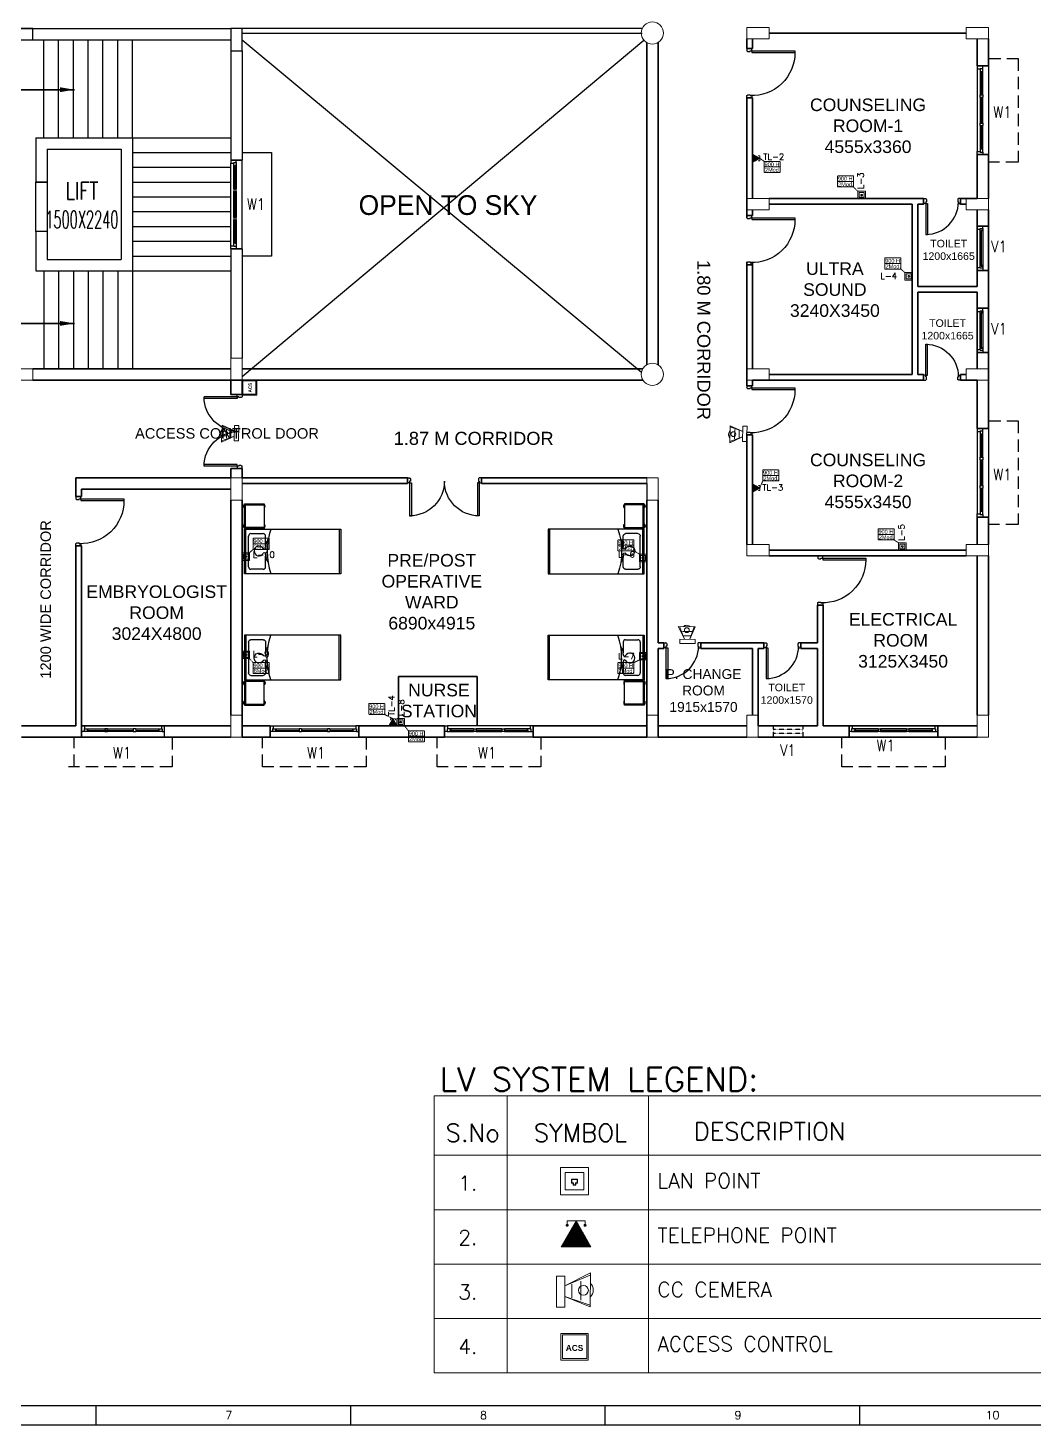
# Model space of a CAD drawing. Extents: x 2982526 to 3410143, y -1442121 to -1332990.
# Drawn here: x 3304652 to 3325054, y -1389320 to -1360984 of the extents above; entities that cross this region are included whole.
import ezdxf
from ezdxf.enums import TextEntityAlignment as Align

# ---------------------------------------------------------------- set-up
doc = ezdxf.new("R2010")
doc.units = 0
doc.header["$MEASUREMENT"] = 0
for name, pattern in [('1', [0, 0, 0]), ('ACAD_ISO04W100', [30, 24, -3, 0, -3]), ('CONTINU', [0]), ('DASHED', [0.75, 0.5, -0.25]), ('DASHED2', [0.375, 0.25, -0.125]), ('HIDDEN', [0.375, 0.25, -0.125])]:
    doc.linetypes.add(name, pattern=pattern)
doc.layers.get('0').update_dxf_attribs({"color": 6, "linetype": '1'})
for name, color, linetype, lineweight in [('axes', 40, 'ACAD_ISO04W100', 0), ('Column', 162, 'Continuous', 13), ('ELE-TEL POINT', 4, 'Continuous', 0), ('ELE.LAN POINT', 3, 'Continuous', 0), ('LV-ACS', 30, 'Continuous', 0), ('LV-LV TEXT', 7, 'Continuous', 5), ('LV.CC CEMARA', 66, 'Continuous', 0), ('WALL', 7, '1', 35), ('windows', 4, 'Continuous', 0)]:
    doc.layers.add(name, color=color, linetype=linetype, lineweight=lineweight)
doc.layers.add('CFT_LOOPING', color=7, linetype='1', lineweight=0, true_color=0xd6d600)
for name, color, linetype in [('Chajja', 7, 'DASHED'), ('DOOR', 40, 'Continuous'), ('ELE-LIGHTING WIRRING', 7, 'Continuous'), ('furniture', 33, 'Continuous'), ('Plan', 44, 'Continuous'), ('stairscas', 7, 'Continuous'), ('TEXT', 5, '1'), ('TITLE', 7, 'Continuous'), ('V1', 7, 'Continuous'), ('Ventilator', 161, '1'), ('W1', 7, 'Continuous')]:
    doc.layers.add(name, color=color, linetype=linetype)
doc.styles.add('ARIAL', font='arial.ttf')
doc.styles.add('MSK', font='g13f12w.shx')
doc.styles.add('ROMANS', font='romans.shx')
doc.dimstyles.new('MM', dxfattribs={"dimscale": 0, "dimtxt": 230, "dimasz": 60, "dimexe": 100, "dimexo": 0.0625, "dimgap": 25, "dimtad": 0, "dimdec": 0, "dimzin": 0, "dimdsep": 46, "dimtxsty": 'ROMANS', "dimblk": 'OBLIQUE', "dimcen": 0.09, "dimdle": 100, "dimclrd": 5, "dimclre": 5, "dimclrt": 6, "dimadec": 0, "dimazin": 0, "dimtfac": 1, "dimtdec": 0, "dimtofl": 0, "dimtmove": 1, "dimatfit": 3, "dimfxl": 1, "dimfrac": 2, "dimtolj": 1, "dimtzin": 0, "dimarcsym": 0})

# ---------------------------------------------------------------- blocks, each defined once
blk = doc.blocks.new('A$C1BA14061')
at = {"layer": 'TITLE'}
blk.add_line((202692, -139174), (1204, -139174), dxfattribs=at)
at = {"layer": 'TITLE', "color": 0}
for p, q in [((101948, -140464), (101948, -139174)), ((118954, -140464), (118954, -139174)), ((135959, -140464), (135959, -139174)), ((152965, -140464), (152965, -139174))]:
    blk.add_line(p, q, dxfattribs=at)
at = {"layer": 'TITLE', "color": 7}
blk.add_line((203982, -140464), (0, -140464), dxfattribs=at)
at = {"layer": 'TITLE', "color": 0, "style": 'ROMANS', "width": 1}
for s, height, p in [('7', 535, (110813, -139799)), ('8', 535, (127819, -139799)), ('9', 535, (144825, -139799)), ('10', 534.7, (161831, -139799))]:
    blk.add_text(s, height=height, dxfattribs=at).set_placement(p, align=Align.MIDDLE)
blk = doc.blocks.new('A$C19B8274B')
at = {"layer": 'DOOR'}
for p, q in [((-45, 925), (-80, 925)), ((-80, 50), (-80, 925)), ((-45, 50), (-45, 925)), ((-45, 50), (-80, 50)), ((-955, -50), (-955, -47.5)), ((-940, -35), (-942.5, -35)), ((-60, -35), (-57.5, -35)), ((-45, -50), (-45, -47.5))]:
    blk.add_line(p, q, dxfattribs=at)
for points in [[(-940, 15), (-955, 15), (-955, 50), (-1000, 50), (-1000, -50), (-955, -50)], [(-940, -35), (-940, 15)], [(-60, 15), (-45, 15), (-45, 50), (0, 50), (0, -50), (-45, -50)], [(-60, -35), (-60, 15)]]:
    blk.add_lwpolyline(points, dxfattribs=at)
at = {"layer": 'DOOR', "color": 145}
blk.add_arc((-80, 50), 875, 90, 182.29244, dxfattribs=at)
at = {"layer": 'DOOR'}
for centre, start, end in [((-955, -35), 270, 0), ((-45, -35), 180, 270)]:
    blk.add_arc(centre, 12.5, start, end, dxfattribs=at)
blk = doc.blocks.new('A$C5E6D2A54')
at = {"layer": 'furniture', "color": 8}
for p, q in [((-442, 400), (-1342, 400)), ((-1342, 400), (-1342, -1550)), ((-442, 370), (-1342, 370)), ((-580, 319), (-1205, 319)), ((-442, -1550), (-442, 400)), ((-1254, 270), (-1254, 22)), ((-531, 22), (-531, 270)), ((-1010, -27), (-1205, -27)), ((-580, -27), (-796, -27)), ((-1342, -1520), (-442, -1520)), ((-1342, -1550), (-442, -1550))]:
    blk.add_line(p, q, dxfattribs=at)
at = {"layer": 'furniture', "color": 8, "extrusion": (0, 0, -1)}
for centre, major_axis, ratio, start_param, end_param in [((-1205, 270), (34.8, 34.8), 1, 3.926991, 5.497787), ((-580, 270), (-34.8, 34.8), 1, 0.785398, 2.356194), ((-1205, 22), (-34.8, 34.8), 1, 3.926991, 5.497787), ((-903, 107), (99, 0), 0.994805, 2.082243, 7.342535), ((-971, -1), (-3.7, 29), 1, 0.827079, 3.777674), ((-836, -1), (3.5, 29), 1, 2.514084, 5.464678), ((-580, 22), (34.8, 34.8), 1, 0.785398, 2.356194), ((-892, -1416), (0, 1357), 0.999449, -0.338206, 0.338206), ((-995, -243), (-153, 153), 1, 0.057548, 0.834547), ((-812, -243), (69, 205), 0.993949, -0.370916, 0.370916)]:
    blk.add_ellipse(centre, major_axis=major_axis, ratio=ratio, start_param=start_param, end_param=end_param, dxfattribs=at)
blk = doc.blocks.new('A$C258329DF')
at = {"layer": 'furniture', "color": 8}
for p, q in [((242, 428), (742, 428)), ((242, 28), (242, 428)), ((260, 440), (260, 428)), ((320, 440), (260, 440)), ((261, 48), (261, 428)), ((320, 440), (320, 428)), ((661, 440), (661, 428)), ((721, 440), (661, 440)), ((721, 440), (721, 428)), ((722, 428), (722, 48)), ((742, 428), (742, 28)), ((742, 28), (242, 28)), ((260, 16), (260, 28)), ((320, 16), (260, 16)), ((722, 48), (261, 48)), ((320, 16), (320, 28)), ((661, 16), (661, 28)), ((721, 16), (661, 16)), ((721, 16), (721, 28))]:
    blk.add_line(p, q, dxfattribs=at)
for centre, start, end in [((290, 354), 71.0754, 108.9246), ((691, 354), 71.0754, 108.9246), ((290, 102), 251.0754, 288.9246), ((691, 102), 251.0754, 288.9246)]:
    blk.add_arc(centre, 91.1, start, end, dxfattribs=at)
blk = doc.blocks.new('A$C45A5314D')
at = {"layer": 'furniture', "ltscale": 0.75, "rotation": 270}
blk.add_blockref('A$C258329DF', (-1978, 1209), dxfattribs=at)
at = {"layer": 'furniture', "color": 233, "xscale": -1, "rotation": 90}
blk.add_blockref('A$C5E6D2A54', (-1550, -892), dxfattribs=at)
blk = doc.blocks.new('ddoor')
at = {"layer": 'DOOR', "lineweight": 25}
for p, q in [((50, 0), (-50, 0)), ((-50, 0), (-50, -45)), ((50, -45), (50, 0)), ((-50, -45), (-47, -45)), ((-35, -60), (-35, -57)), ((-35, -60), (15, -60)), ((15, -60), (15, -45)), ((15, -45), (50, -45)), ((50, -45), (720, -45)), ((50, -45), (50, -80)), ((50, -80), (720, -80)), ((-50, -1500), (-50, -1455)), ((-50, -1455), (-47, -1455)), ((50, -1500), (-50, -1500)), ((50, -1500), (-50, -1500)), ((-35, -1440), (-35, -1442)), ((-35, -1440), (15, -1440)), ((15, -1440), (15, -1455)), ((15, -1455), (50, -1455)), ((50, -1420), (720, -1420)), ((50, -1455), (50, -1420)), ((50, -1455), (720, -1455)), ((50, -1455), (50, -1500))]:
    blk.add_line(p, q, dxfattribs=at)
for centre, start, end in [((-35, -45), 180, 270), ((-35, -1455), 90, 180)]:
    blk.add_arc(centre, 12.5, start, end, dxfattribs=at)
at = {"layer": 'DOOR', "color": 146, "lineweight": 25, "true_color": 0x105689}
for centre, start, end in [((15, -45), 270, 0), ((15, -1455), 0, 90)]:
    blk.add_arc(centre, 705, start, end, dxfattribs=at)
blk = doc.blocks.new('21500')
at = {"layer": 'DOOR'}
for p, q in [((45, 100), (45, 770)), ((45, 770), (80, 770)), ((80, 100), (80, 770)), ((1420, 100), (1420, 770)), ((1455, 770), (1420, 770)), ((1455, 100), (1455, 770)), ((45, 100), (80, 100)), ((45, 0), (45, 2.5)), ((60, 15), (57.5, 15)), ((1455, 100), (1420, 100)), ((1440, 15), (1442.5, 15)), ((1455, 0), (1455, 2.5))]:
    blk.add_line(p, q, dxfattribs=at)
for points in [[(60, 65), (45, 65), (45, 100), (0, 100), (0, 0), (45, 0)], [(60, 15), (60, 65)], [(1440, 65), (1455, 65), (1455, 100), (1500, 100), (1500, 0), (1455, 0)], [(1440, 15), (1440, 65)]]:
    blk.add_lwpolyline(points, dxfattribs=at)
at = {"layer": 'DOOR', "color": 145}
for centre, start, end in [((45, 65), 0, 90), ((1455, 65), 90, 180)]:
    blk.add_arc(centre, 705, start, end, dxfattribs=at)
at = {"layer": 'DOOR'}
for centre, start, end in [((45, 15), 270, 0), ((1455, 15), 180, 270)]:
    blk.add_arc(centre, 12.5, start, end, dxfattribs=at)
blk = doc.blocks.new('750')
at = {"layer": 'DOOR'}
for p, q in [((-50, 705), (-47.5, 705)), ((-35, 690), (-35, 692.5)), ((-50, 45), (-47.5, 45)), ((-35, 60), (-35, 57.5)), ((50, 45), (50, 80)), ((50, 80), (675, 80)), ((50, 45), (675, 45)), ((675, 45), (675, 80))]:
    blk.add_line(p, q, dxfattribs=at)
for points in [[(15, 690), (15, 705), (50, 705), (50, 750), (-50, 750), (-50, 705)], [(-35, 690), (15, 690)], [(15, 60), (15, 45), (50, 45), (50, 0), (-50, 0), (-50, 45)], [(-35, 60), (15, 60)]]:
    blk.add_lwpolyline(points, dxfattribs=at)
for centre, start, end in [((-35, 705), 180, 270), ((-35, 45), 90, 180)]:
    blk.add_arc(centre, 12.5, start, end, dxfattribs=at)
at = {"layer": 'DOOR', "color": 145}
blk.add_arc((15, 45), 660, 0, 90, dxfattribs=at)
blk = doc.blocks.new('A$C7C0069F8')
at = {"layer": 'Plan'}
for p, q in [((230, 900), (0, 900)), ((0, 900), (0, 837)), ((112, 900), (0, 900)), ((112, 850), (112, 900)), ((0, 837), (62, 837)), ((62, 850), (112, 850)), ((62, 837), (62, 850)), ((112, 850), (112, 850)), ((0, 62), (62, 62)), ((0, 0), (0, 62)), ((62, 62), (62, 50)), ((62, 50), (112, 50)), ((112, 50), (112, 50)), ((112, 50), (112, 0)), ((230, 0), (0, 0)), ((112, 0), (0, 0))]:
    blk.add_line(p, q, dxfattribs=at)
at = {"layer": 'Plan', "color": 143}
for p, q in [((230, 0), (230, 900)), ((0, 62), (0, 837)), ((62, 62), (62, 837)), ((62, 800), (81, 800)), ((81, 812), (81, 800)), ((100, 812), (81, 812)), ((90, 87), (90, 812)), ((100, 800), (100, 812)), ((112, 800), (100, 800)), ((112, 850), (112, 50)), ((62, 100), (81, 100)), ((81, 87), (81, 100)), ((81, 87), (100, 87)), ((112, 100), (100, 100)), ((100, 100), (100, 87))]:
    blk.add_line(p, q, dxfattribs=at)
blk = doc.blocks.new('6w')
at = {"layer": 'Plan', "color": 8}
for p, q in [((-36, 9.2), (-36, 0)), ((-36, 9.2), (36, 9.2)), ((-33.5, 2.5), (-12.5, 2.5)), ((-33.5, 0), (33.5, 0)), ((-31, 4), (-31.5, 4)), ((-31.5, 3.3), (-31.5, 4)), ((-31.5, 3.6), (-12.5, 3.6)), ((-31.5, 3.3), (-31, 3.3)), ((-31, 4.5), (-31, 4)), ((-31, 2.5), (-31, 3.3)), ((-12.5, 2.5), (-12.5, 4.5)), ((-12.5, 4.5), (-10.5, 4.5)), ((-10.5, 2.5), (-12.5, 2.5)), ((-10.5, 2.5), (-10.5, 4.5)), ((-10.5, 3.6), (10.5, 3.6)), ((-10.5, 2.5), (10.5, 2.5)), ((10.5, 4.5), (12.5, 4.5)), ((10.5, 2.5), (10.5, 4.5)), ((12.5, 2.5), (10.5, 2.5)), ((12.5, 2.5), (12.5, 4.5)), ((34, 4.5), (12.5, 4.5)), ((12.5, 3.6), (31.5, 3.6)), ((12.5, 2.5), (33.5, 2.5)), ((31, 4.5), (31, 4)), ((31, 4), (31.5, 4)), ((31.5, 3.3), (31, 3.3)), ((31, 2.5), (31, 3.3)), ((31.5, 4), (31.5, 3.3)), ((36, 9.2), (36, 0))]:
    blk.add_line(p, q, dxfattribs=at)
for points in [[(-34, 4.5), (-36, 4.5), (-36, 0), (-33.5, 0), (-33.5, 2.5), (-34, 2.5), (-34, 4.5)], [(34, 4.5), (36, 4.5), (36, 0), (33.5, 0), (33.5, 2.5), (34, 2.5), (34, 4.5)]]:
    blk.add_lwpolyline(points, close=True, dxfattribs=at)
for points in [[(-12.5, 4.5), (-34, 4.5)], [(10.5, 4.5), (-10.5, 4.5)]]:
    blk.add_lwpolyline(points, dxfattribs=at)
blk = doc.blocks.new('_Oblique')
at = {"color": 0, "linetype": 'ByBlock', "lineweight": -2}
blk.add_line((-0.5, -0.5), (0.5, 0.5), dxfattribs=at)
blk = doc.blocks.new('tel')
at = {"layer": 'ELE-TEL POINT', "ltscale": 30}
h = blk.add_hatch(dxfattribs=at)
h.set_pattern_fill('ANSI31', color=4, scale=19.025387, style=0)
h.set_pattern_definition([(45, (-98.626, 0.184), (-42.7132, 42.7132), [])])
h.paths.add_polyline_path([(-99, 0), (840, 1654), (1778, -3)])
at = {"layer": 'ELE-TEL POINT', "color": 4, "ltscale": 30}
for p, q in [((-99, 0), (840, 1654)), ((840, 1654), (1778, -3)), ((1778, -3), (-99, 0))]:
    blk.add_line(p, q, dxfattribs=at)
at = {"layer": 'ELE-TEL POINT', "color": 4, "ltscale": 12}
for p, q in [((276, 1648), (275, 1398)), ((1404, 1646), (1403, 1396))]:
    blk.add_line(p, q, dxfattribs=at)
at = {"layer": 'ELE-TEL POINT', "color": 4, "linetype": 'Continuous', "ltscale": 12}
blk.add_line((276, 1648), (1404, 1646), dxfattribs=at)
at = {"layer": 'ELE-TEL POINT', "color": 4, "ltscale": 30, "const_width": 95.1}
for points in [[(227, 1363, 1), (323, 1363, 1)], [(1355, 1361, 1), (1451, 1361, 1)]]:
    blk.add_lwpolyline(points, format="xyb", close=True, dxfattribs=at)
blk = doc.blocks.new('Voice')
at = {"layer": 'ELE.LAN POINT', "color": 6}
for points in [[(0, -31.8), (127.9, -31.8), (127.9, 92), (0, 92)], [(21.9, -10), (106, -10), (106, 70.1), (21.9, 70.1)], [(77.3, 21.4), (69.7, 21.4), (69.7, 11.7), (58.1, 11.7), (58.1, 21.4), (50.6, 21.4), (50.6, 38.7), (77.3, 38.7)], [(75.9, 22.8), (68.4, 22.8), (68.4, 13), (59.5, 13), (59.5, 22.8), (52, 22.8), (52, 37.4), (75.9, 37.4)]]:
    blk.add_lwpolyline(points, close=True, dxfattribs=at)
blk = doc.blocks.new('CC CEMARA')
at = {"layer": 'LV.CC CEMARA', "linetype": 'ByBlock'}
for p, q in [((94.5, -242.4), (18.6, -67.1)), ((18.6, -67.1), (104.2, -230.6)), ((46.7, -104.5), (105.3, -34.9)), ((239.6, -66.6), (64.7, -12.2)), ((232.1, -75.7), (64.7, -12.2)), ((81.3, -159.1), (162.8, -62.4)), ((94.5, -242.4), (239.6, -66.6))]:
    blk.add_line(p, q, dxfattribs=at)
blk.add_lwpolyline([(110.8, 42.8), (66.4, 79.7), (-66.4, -79.7), (-22, -116.7)], close=True, dxfattribs=at)
blk.add_circle((133.5, -123.5), 32.9, dxfattribs=at)
blk.add_arc((131.6, -123.6), 66.7, 275.37023, 5.54124, dxfattribs=at)
blk = doc.blocks.new('ACS')
at = {"layer": 'LV-ACS'}
for points in [[(-346, 0), (346, 0), (346, -681), (-346, -681)], [(-306, -40), (306, -40), (306, -641), (-306, -641)]]:
    blk.add_lwpolyline(points, close=True, dxfattribs=at)
at = {"layer": 'LV-ACS', "color": 0, "insert": (-224, -295), "char_height": 150, "width": 1536.56, "attachment_point": 1}
blk.add_mtext('{\\fArial|b1|i0|c0|p34;ACS}', dxfattribs=at)
blk = doc.blocks.new('Q5YYYU')
at = {"layer": 'Chajja', "color": 8, "linetype": 'DASHED', "ltscale": 500}
for p, q in [((22609.0776, -600), (22609.0776, 0.0001)), ((24594.0776, 0.0001), (24594.0776, -600)), ((24594.0776, -600), (22494.0776, -600))]:
    blk.add_line(p, q, dxfattribs=at)
for points in [[(41149.8318, 13766.8374), (41749.8319, 13766.8374), (41749.8319, 11666.8374), (41149.8318, 11666.8374)], [(41149.8943, 6415.3463), (41749.8944, 6415.3463), (41749.8944, 4315.3463), (41149.8943, 4315.3463)], [(28531.2871, 0.0001), (28531.2871, -600), (26431.2871, -600), (26431.2871, 0.0001)], [(32069.9159, 0.0001), (32069.9159, -600), (29969.9159, -600), (29969.9159, 0.0001)], [(40272.3318, 0), (40272.3318, -600.0001), (38172.3318, -600.0001), (38172.3318, 0)]]:
    blk.add_lwpolyline(points, dxfattribs=at)
at = {"layer": 'Column'}
for points in [[(36699.9159, 14167.5), (36699.9159, 14397.5), (36249.9159, 14397.5), (36249.9159, 14167.5)], [(41149.8318, 14167.5), (41149.8318, 14397.5), (40699.8318, 14397.5), (40699.8318, 14167.5)], [(36699.9159, 10925), (36699.9159, 10695), (36249.9159, 10695), (36249.9159, 10925)], [(41149.8318, 10925), (41149.8318, 10695), (40699.8318, 10695), (40699.8318, 10925)], [(26013.2393, 7690), (25783.2393, 7690), (25783.2393, 7240), (26013.2393, 7240)], [(21320.1376, 7470), (21320.1376, 7240), (21770.1376, 7240), (21770.1376, 7470)], [(36699.9159, 7245), (36699.9159, 7475), (36249.9159, 7475), (36249.9159, 7245)], [(41149.8318, 7245), (41149.8318, 7475), (40699.8318, 7475), (40699.8318, 7245)], [(26013.2393, 5260), (25783.2393, 5260), (25783.2393, 4810), (26013.2393, 4810)], [(34449.9159, 5260), (34219.9159, 5260), (34219.9159, 4810), (34449.9159, 4810)], [(36699.9159, 3680), (36699.9159, 3910), (36249.9159, 3910), (36249.9159, 3680)], [(41149.8318, 3680), (41149.8318, 3910), (40699.8318, 3910), (40699.8318, 3680)], [(26013.2393, 450), (25783.2393, 450), (25783.2393, 0), (26013.2393, 0)], [(34449.9159, 450), (34219.9159, 450), (34219.9159, 0), (34449.9159, 0)], [(36479.9159, 450), (36249.9159, 450), (36249.9159, 0), (36479.9159, 0)], [(41149.8318, 450), (40919.8318, 450), (40919.8318, 0), (41149.8318, 0)]]:
    blk.add_lwpolyline(points, close=True, dxfattribs=at)
at = {"layer": 'Column', "color": 8}
for centre in [(34334.9159, 14282.5), (34334.9159, 7360)]:
    blk.add_circle(centre, 225, dxfattribs=at)
at = {"layer": 'furniture'}
for p, q in [((33769.9159, 5145), (34219.9159, 5145)), ((34219.9159, 5145), (34219.9159, 4145))]:
    blk.add_line(p, q, dxfattribs=at)
at = {"layer": 'Plan', "color": 8}
for p, q in [((22759.0776, 230), (22821.5776, 230)), ((22759.0776, 117.5), (22759.0776, 230)), ((22759.0776, 230), (24381.5776, 230)), ((22759.0776, 0), (22759.0776, 230)), ((22809.0776, 117.5), (22759.0776, 117.5)), ((22809.0776, 167.5), (22809.0776, 117.5)), ((22821.5776, 167.5), (22809.0776, 167.5)), ((23346.5776, 117.5), (22809.0776, 117.5)), ((22809.0776, 117.5), (22809.0776, 117.5)), ((22821.5776, 230), (22821.5776, 167.5)), ((22821.5776, 167.5), (23346.5776, 167.5)), ((22871.5776, 148.75), (22884.0776, 148.75)), ((22871.5776, 148.75), (22871.5776, 130)), ((22871.5776, 139.8246), (23346.5776, 139.8246)), ((22884.0776, 130), (22871.5776, 130)), ((22884.0776, 167.5), (22884.0776, 148.75)), ((22884.0776, 117.5), (22884.0776, 130)), ((23281.5776, 167.5), (23231.5776, 167.5)), ((23231.5776, 167.5), (23231.5776, 117.5)), ((23231.5776, 117.5), (23281.5776, 117.5)), ((23281.5776, 167.5), (23806.5776, 167.5)), ((23281.5776, 167.5), (23281.5776, 117.5)), ((23281.5776, 139.8246), (23806.5776, 139.8246)), ((23806.5776, 117.5), (23281.5776, 117.5)), ((23806.5776, 167.5), (23806.5776, 117.5)), ((23856.5776, 167.5), (23806.5776, 167.5)), ((23806.5776, 117.5), (23856.5776, 117.5)), ((23856.5776, 167.5), (24381.5776, 167.5)), ((23856.5776, 167.5), (23856.5776, 117.5)), ((23856.5776, 139.8246), (24331.5776, 139.8246)), ((24394.0776, 117.5), (23856.5776, 117.5)), ((24319.0776, 167.5), (24319.0776, 148.75)), ((24331.5776, 148.75), (24319.0776, 148.75)), ((24319.0776, 117.5), (24319.0776, 130)), ((24319.0776, 130), (24331.5776, 130)), ((24331.5776, 130), (24331.5776, 148.75)), ((24381.5776, 230), (24381.5776, 167.5)), ((24444.0776, 230), (24381.5776, 230)), ((24381.5776, 167.5), (24394.0776, 167.5)), ((24394.0776, 167.5), (24394.0776, 117.5)), ((24394.0776, 117.5), (24394.0776, 117.5)), ((24394.0776, 117.5), (24444.0776, 117.5)), ((24444.0776, 117.5), (24444.0776, 230)), ((24444.0776, 0), (24444.0776, 230)), ((22644.0776, 0), (24444.0776, 0))]:
    blk.add_line(p, q, dxfattribs=at)
at = {"layer": 'stairscas', "color": 251, "ltscale": 500}
for p, q in [((21320.1376, 14375), (25783.2393, 14375)), ((34129.8092, 14375), (26013.2393, 14375)), ((34129.8092, 14275), (26013.2393, 14275)), ((21320.1376, 14145), (25783.2393, 14145)), ((21993.2393, 12160), (21993.2393, 14145)), ((22293.2393, 12160), (22293.2393, 14145)), ((22593.2393, 12160), (22593.2393, 14145)), ((22893.2393, 12160), (22893.2393, 14145)), ((23193.2393, 12160), (23193.2393, 14145)), ((23493.2393, 12160), (23493.2393, 14145)), ((23793.2393, 12160), (23793.2393, 14145)), ((25783.2393, 13925), (25783.2393, 11707.5)), ((26013.2393, 14145), (34114.693, 7406.1177)), ((26013.2393, 7315), (34160.9176, 14139.848)), ((26013.2393, 13925), (26013.2393, 11707.5)), ((21833.2393, 12160), (23793.2393, 12160)), ((21833.2393, 12160), (21833.2393, 11255.4679)), ((22063.2393, 11930), (23563.2393, 11930)), ((22063.2393, 11930), (22063.2393, 11255.4679)), ((23563.2393, 11930), (23563.2393, 9690)), ((23793.2393, 12160), (23793.2393, 9460)), ((23793.2393, 12160), (25783.2393, 12160)), ((23793.2393, 11860), (25783.2393, 11860)), ((25783.2393, 11707.5), (26013.2393, 11707.5)), ((23793.2393, 11560), (25783.2393, 11560)), ((22063.2393, 11255.4679), (21833.2393, 11255.4679)), ((23793.2393, 11260), (25783.2393, 11260)), ((23793.2393, 10960), (25783.2393, 10960)), ((23793.2393, 10660), (25783.2393, 10660)), ((21833.2393, 10255.4679), (21833.2393, 9460)), ((22063.2393, 10255.4679), (21833.2393, 10255.4679)), ((22063.2393, 10255.4679), (22063.2393, 9690)), ((23793.2393, 10360), (25783.2393, 10360)), ((23793.2393, 10060), (25783.2393, 10060)), ((22063.2393, 9690), (23563.2393, 9690)), ((23793.2393, 9760), (25783.2393, 9760)), ((25783.2393, 9907.5), (26013.2393, 9907.5)), ((25783.2393, 9907.5), (25783.2393, 7690)), ((26013.2393, 9907.5), (26013.2393, 7690)), ((21833.2393, 9460), (23793.2393, 9460)), ((21993.2393, 9460), (21993.2393, 7470)), ((22293.2393, 9460), (22293.2393, 7470)), ((22593.2393, 9460), (22593.2393, 7470)), ((22893.2393, 9460), (22893.2393, 7470)), ((23193.2393, 9460), (23193.2393, 7470)), ((23493.2393, 9460), (23493.2393, 7470)), ((23793.2393, 9460), (23793.2393, 7470)), ((23793.2393, 9460), (25783.2393, 9460))]:
    blk.add_line(p, q, dxfattribs=at)
for points in [[(21320.1376, 14375), (21320.1376, 14145), (21770.1376, 14145), (21770.1376, 14375)], [(26013.2393, 14375), (25783.2393, 14375), (25783.2393, 13925), (26013.2393, 13925)], [(21833.2393, 11255.4679), (22063.2393, 11255.4679), (22063.2393, 10255.4679), (21833.2393, 10255.4679)]]:
    blk.add_lwpolyline(points, close=True, dxfattribs=at)
blk.add_lwpolyline([(26013.2392, 11857.5), (26613.2393, 11857.5), (26613.2393, 9757.5), (26013.2392, 9757.5)], dxfattribs=at)
at = {"layer": 'V1', "color": 8, "linetype": 'HIDDEN', "ltscale": 0.5}
for p, q in [((36781.828, 230), (36781.828, 0)), ((37381.828, 230), (36781.828, 230)), ((37381.828, 155), (36781.828, 155)), ((37381.828, 75), (36781.828, 75)), ((37381.828, 230), (37381.828, 0)), ((37381.828, 0), (36781.828, 0))]:
    blk.add_line(p, q, dxfattribs=at)
at = {"layer": 'WALL', "color": 8}
for p, q in [((36699.9159, 14282.5), (40699.8318, 14282.5)), ((34219.9159, 14089.1092), (34219.9159, 7553.3908)), ((34449.9159, 14089.1092), (34449.9159, 7553.3908)), ((36249.9159, 14167.5), (36249.9159, 13967.7687)), ((36364.9159, 13967.7687), (36364.9159, 14167.5)), ((40919.8318, 14167.5), (40919.8318, 13616.8374)), ((41149.8318, 14167.5), (41149.8318, 13616.8374)), ((41149.8318, 13616.8374), (40919.8318, 13616.8374)), ((36249.9159, 12967.7687), (36249.9159, 10535.2687)), ((36364.9159, 12967.7687), (36364.9159, 10925)), ((40919.8318, 11816.8374), (40919.8318, 10925)), ((41149.8318, 11816.8374), (40919.8318, 11816.8374)), ((41149.8318, 11816.8374), (41149.8318, 10925)), ((36699.9159, 10925), (39604.8318, 10925)), ((36699.9159, 10810), (39604.8318, 10810)), ((39604.8318, 10925), (39834.8318, 10925)), ((39604.8318, 10810), (39604.8318, 7360)), ((39719.8318, 10810), (39719.8318, 9142.5)), ((39719.8318, 10810), (39834.8318, 10810)), ((39834.8318, 10923.1695), (39834.8318, 10808.1695)), ((40584.8318, 10925), (40919.8318, 10925)), ((40584.8318, 10923.1695), (40584.8318, 10808.1695)), ((40584.8318, 10810), (40699.8318, 10810)), ((36364.9159, 10695), (36364.9159, 10580.2687)), ((40919.8318, 10695), (40919.8318, 9142.5)), ((41149.8318, 10695), (41149.8318, 6265.3463)), ((41149.8318, 10368.75), (40919.8318, 10368.75)), ((36249.9159, 9640.2687), (36249.9159, 7130.2687)), ((36364.9159, 9640.2687), (36364.9159, 7475)), ((41149.8318, 9468.75), (40919.8318, 9468.75)), ((39719.8318, 9142.5), (40919.8318, 9142.5)), ((39719.8318, 9027.5), (40919.8318, 9027.5)), ((39719.8318, 9027.5), (39719.8318, 7360)), ((40919.8318, 9027.5), (40919.8318, 7475)), ((41149.8318, 8701.25), (40919.8318, 8701.25)), ((41149.8318, 7801.25), (40919.8318, 7801.25)), ((21770.1376, 7470), (25783.2393, 7470)), ((26013.2393, 7470), (34138.6381, 7470)), ((21770.1376, 7240), (34144.5873, 7240)), ((25783.2393, 6949.6716), (25783.2393, 7240)), ((26013.2393, 6949.6716), (26013.2393, 7235.1752)), ((36364.9159, 7245), (36364.9159, 7130.2687)), ((36364.9159, 7245), (39604.8318, 7245)), ((36699.9159, 7360), (39604.8318, 7360)), ((39604.8318, 7245), (39834.8318, 7245)), ((39719.8318, 7360), (39834.8318, 7360)), ((39834.8318, 7245), (39834.8318, 7360)), ((40584.8318, 7245), (40584.8318, 7360)), ((40584.8318, 7360), (40699.8318, 7360)), ((40584.8318, 7245), (40919.8318, 7245)), ((25783.2393, 6949.6716), (26013.2393, 6949.6716)), ((36249.9159, 6130.2687), (36249.9159, 3910)), ((36364.9159, 6130.2687), (36364.9159, 3910)), ((25783.2393, 5260), (25783.2393, 5449.6716)), ((26013.2393, 5260), (26013.2393, 5449.6716)), ((22644.0776, 4880), (22644.0776, 5260)), ((25783.2393, 5260), (22644.0776, 5260)), ((26013.2393, 5260), (29366.5776, 5260)), ((26013.2393, 5145), (29366.5776, 5145)), ((29366.5776, 5260), (29366.5776, 5145)), ((30866.5776, 5260), (30866.5776, 5145)), ((30866.5776, 5260), (34219.9159, 5260)), ((30866.5776, 5145), (33644.4836, 5145)), ((33644.4836, 5260), (34219.9159, 5260)), ((33644.4836, 5145), (34219.9159, 5145)), ((22759.0776, 4880), (22644.0776, 4880)), ((22759.0776, 4880), (22759.0776, 5030)), ((25783.2393, 5030), (22759.0776, 5030)), ((25783.2393, 4810), (25783.2393, 2230)), ((26013.2393, 4810), (26013.2393, 230)), ((34219.9159, 4810), (34219.9159, 3680)), ((34449.9159, 4810), (34449.9159, 3680)), ((40919.8318, 4465.3463), (40919.8318, 3910)), ((41149.8318, 4465.3463), (41149.8318, 3910)), ((22759.0776, 3880), (22644.0776, 3880)), ((22644.0776, 230), (22644.0776, 3880)), ((22759.0776, 0), (22759.0776, 3880)), ((40699.8318, 3795), (36699.9159, 3795)), ((34219.9159, 3680), (34219.9159, 230)), ((34449.9159, 3680), (34449.9159, 1915)), ((40699.8318, 3680), (36699.9159, 3680)), ((40919.8318, 3680), (40919.8318, 2965)), ((41149.8318, 3680), (41149.8318, 2965)), ((40919.8318, 2965), (40919.8318, 450)), ((41149.8318, 2965), (41149.8318, 450)), ((37679.8318, 2680), (37679.8318, 1915)), ((37794.8318, 2680), (37794.8318, 230)), ((25783.2393, 2230), (25783.2393, 450)), ((34564.9159, 1915), (34449.9159, 1915)), ((34564.9159, 1800), (34449.9159, 1800)), ((34449.9159, 1800), (34449.9159, 230)), ((34564.9159, 1913.1695), (34564.9159, 1798.1695)), ((36594.9159, 1915), (35314.9159, 1915)), ((35314.9159, 1913.1695), (35314.9159, 1798.1695)), ((36364.9159, 1800), (35314.9159, 1800)), ((36364.8318, 1800), (36364.8318, 450)), ((36594.9159, 1800), (36479.8318, 1800)), ((36479.8318, 1800), (36479.8318, 230)), ((36594.9159, 1913.1695), (36594.9159, 1798.1695)), ((37679.8318, 1915), (37344.9159, 1915)), ((37344.9159, 1913.1695), (37344.9159, 1798.1695)), ((37679.8318, 1800), (37344.9159, 1800)), ((37679.8318, 1800), (37679.8318, 230)), ((29183.0698, 1230), (30783.0698, 1230)), ((29183.0698, 230), (29183.0698, 1230)), ((30783.0698, 1230), (30783.0698, 230)), ((26013.2393, 0), (26013.2393, 450)), ((34219.9159, 0), (34219.9159, 450)), ((34449.9159, 0), (34449.9159, 450)), ((22644.0776, 230), (21544.0776, 230)), ((25783.2393, 230), (22759.0776, 230)), ((26013.2393, 230), (26581.2871, 230)), ((28381.2871, 230), (30119.9159, 230)), ((31919.9159, 230), (34219.9159, 230)), ((36249.9159, 230), (34449.9159, 230)), ((37679.8318, 230), (36479.9159, 230)), ((39324.8318, 230), (37794.8318, 230)), ((38322.3318, 230), (38322.3318, 0)), ((40919.8318, 230), (39324.8318, 230)), ((40122.3318, 230), (40122.3318, 0)), ((21544.0776, 0), (25783.2393, 0)), ((26013.2393, 0), (26581.2871, 0)), ((28381.2871, 0), (30119.9159, 0)), ((31919.9159, 0), (34219.9159, 0)), ((36249.9159, 0), (34449.9159, 0)), ((40919.8318, 0), (36479.9159, 0)), ((40919.8318, 0), (40257.3739, 0))]:
    blk.add_line(p, q, dxfattribs=at)
at = {"layer": 'WALL', "color": 8, "linetype": 'ByBlock'}
for p, q in [((36249.9159, 13967.7687), (36364.9159, 13967.7687)), ((36364.9159, 12967.7687), (36249.9159, 12967.7687)), ((36249.9159, 10580.2687), (36364.9159, 10580.2687)), ((36364.9159, 9580.2687), (36249.9159, 9580.2687)), ((36249.9159, 7130.2687), (36364.9159, 7130.2687)), ((25783.2393, 6949.6716), (26013.2393, 6949.6716)), ((36364.9159, 6130.2687), (36249.9159, 6130.2687)), ((25783.2393, 5449.6716), (26013.2393, 5449.6716)), ((37794.8318, 2680), (37679.8318, 2680))]:
    blk.add_line(p, q, dxfattribs=at)
at = {"layer": 'WALL'}
for points in [[(40919.8318, 7245), (40919.8318, 6265.3463), (41149.8318, 6265.3463)], [(40919.8318, 4465.3463), (41149.8318, 4465.3463)], [(26581.2871, 230), (26581.2871, 0)], [(28381.2871, 0), (28381.2871, 230)], [(30119.9159, 0), (30119.9159, 230)], [(31919.9159, 0), (31919.9159, 230)]]:
    blk.add_lwpolyline(points, dxfattribs=at)
at = {"layer": 'DOOR', "linetype": 'Continuous', "xscale": -1}
for name, p, rotation in [('A$C19B8274B', (36299.9159, 13967.7687), 269.9999999999842), ('A$C19B8274B', (36299.9159, 10580.2687), 269.9999999999842), ('A$C19B8274B', (36299.9159, 7130.2687), 269.9999999999842), ('21500', (29366.5776, 5260), 180), ('A$C19B8274B', (22694.0776, 4880), 270), ('A$C19B8274B', (37737.3318, 3680), 269.9999999999842)]:
    blk.add_blockref(name, p, dxfattribs=dict(at, rotation=rotation))
at = {"layer": 'DOOR', "rotation": 270}
for p in [(39834.8318, 10875), (34564.9159, 1865), (36594.9159, 1865)]:
    blk.add_blockref('750', p, dxfattribs=at)
at = {"layer": 'DOOR', "xscale": -1, "rotation": 270}
blk.add_blockref('750', (39834.8318, 7295), dxfattribs=at)
at = {"layer": 'furniture', "linetype": 'Continuous'}
for p, rotation in [((28013.2395, 3767.5004), 1.312676984357939e-05), ((32219.9157, 1617.4995), 180.0000131267697)]:
    blk.add_blockref('A$C45A5314D', p, dxfattribs=dict(at, rotation=rotation))
at = {"layer": 'furniture', "linetype": 'Continuous', "xscale": -1}
for p, rotation in [((32219.9157, 3767.5004), 359.9999868732302), ((28013.2395, 1617.4985), 179.9999868732302)]:
    blk.add_blockref('A$C45A5314D', p, dxfattribs=dict(at, rotation=rotation))
at = {"layer": 'stairscas', "color": 251, "ltscale": 500, "xscale": -25, "yscale": 25, "zscale": 24.99999999999242, "rotation": 270}
blk.add_blockref('6w', (25783.2393, 10807.5), dxfattribs=at)
at = {"layer": 'Ventilator'}
for p in [(40919.8323, 9468.75), (40919.8323, 7801.25)]:
    blk.add_blockref('A$C7C0069F8', p, dxfattribs=at)
at = {"layer": 'WALL', "xscale": -1}
blk.add_blockref('ddoor', (25963.2393, 6949.6716), dxfattribs=at)
at = {"layer": 'windows', "yscale": 25}
for p, xscale, zscale, rotation in [((40919.8318, 12716.8374), 25, 25, 270), ((40919.8318, 5365.3463), 25, 25, 270), ((27481.2871, 230), -25, 24.99999999999242, 180), ((31019.9159, 230), 25, 25, 180), ((39222.3318, 230), 25, 25, 180)]:
    blk.add_blockref('6w', p, dxfattribs=dict(at, xscale=xscale, zscale=zscale, rotation=rotation))
at = {"layer": 'stairscas', "color": 251, "ltscale": 500, "style": 'ROMANS', "width": 0.85}
blk.add_text('W1', height=230, dxfattribs=at).set_placement((26296.5734, 10695.3194), align=Align.CENTER)
at = {"layer": 'stairscas', "color": 251, "ltscale": 500, "attachment_point": 8}
for s, insert, char_height, width, style in [('{\\W0.75;LIFT\\P\\W0.55;1500X2240}', (22765.4248, 10325.1697), 350, 1732.234699, 'ROMANS'), ('OPEN TO SKY', (30190.8687, 10588.0644), 400, 8187.231718, 'MSK')]:
    blk.add_mtext(s, dxfattribs=dict(at, insert=insert, char_height=char_height, width=width, style=style))
at = {"layer": 'TEXT', "color": 8, "style": 'ARIAL'}
blk.add_text('ACCESS CONTROL DOOR', height=212.5, dxfattribs=at).set_placement((25707.7827, 5992.6262), align=Align.BOTTOM_CENTER)
blk.add_text('1200 WIDE CORRIDOR', height=212.5, rotation=90, dxfattribs=at).set_placement((22202.0928, 2795.1854), align=Align.BOTTOM_CENTER)
at = {"layer": 'TEXT', "color": 8, "attachment_point": 5, "style": 'ARIAL'}
for s, insert, char_height, width in [('COUNSELING\\PROOM-1\\P4555x3360', (38707.4521, 12400.3851), 255, 2454.157572), ('TOILET\\P1200x1665', (40342.6162, 9884.146), 153, 1626.955662), ('ULTRA SOUND\\P3240X3450', (38034.491, 9077.5267), 255, 2065.816508), ('TOILET\\P1200x1665', (40319.8318, 8271.755), 153, 1626.955662), ('COUNSELING\\PROOM-2\\P4555x3450', (38707.4521, 5198.3066), 255, 2454.157572), ('PRE/POST \\POPERATIVE WARD\\P6890x4915', (29861.399, 2949.8225), 255, 2454.157572), ('EMBRYOLOGIST\\PROOM\\P3024X4800', (24281.5731, 2525.1413), 255, 2714.454664), ('ELECTRICAL ROOM  3125X3450', (39417.3814, 1964.1156), 255, 2454.157572), ('P. CHANGE ROOM\\P1915x1570', (35371.1452, 946.5659), 200, 1987.373182), ('NURSE STATION', (30005.8544, 742.1984), 255, 2454.157572), ('TOILET\\P1200x1570', (37059.0317, 880.6094), 153, 1626.955662)]:
    blk.add_mtext(s, dxfattribs=dict(at, insert=insert, char_height=char_height, width=width))
at = {"layer": 'V1', "color": 8, "style": 'ROMANS', "width": 0.85}
for p in [(41363.8333, 9837.9047), (41363.8333, 8170.4047), (37081.2447, -377.9263)]:
    blk.add_text('V1', height=230, dxfattribs=at).set_placement(p, align=Align.CENTER)
at = {"layer": 'W1', "color": 8, "style": 'ROMANS', "width": 0.85}
for p in [(41431.6965, 12563.6061), (41431.6965, 5212.115), (23579.6894, -429.4157), (27516.8989, -429.4157), (30984.3041, -429.4157), (39064.087, -281.8647)]:
    blk.add_text('W1', height=230, dxfattribs=at).set_placement(p, align=Align.CENTER)
at = {"layer": 'WALL', "color": 8, "linetype": 'Continuous', "insert": (35374.7447, 8108.704), "char_height": 264.49632, "width": 5098.697886, "attachment_point": 5, "rotation": 270, "style": 'ARIAL'}
blk.add_mtext('\\pxt17; 1.80 M CORRIDOR ', dxfattribs=at)
at = {"layer": 'WALL', "color": 8, "linetype": 'Continuous', "insert": (30709.1688, 6060.4205), "char_height": 264.49632, "width": 5098.697886, "attachment_point": 5, "style": 'ARIAL'}
blk.add_mtext('\\pxt17;1.87 M CORRIDOR ', dxfattribs=at)
at = {"layer": 'stairscas', "color": 251, "ltscale": 500}
for points in [[(22618.7866, 13133.9519), (21534.1452, 13133.9519)], [(22618.7866, 8392.9545), (21534.1452, 8392.9545)]]:
    blk.add_leader(points, dimstyle='MM', override={"dimscale": 1, "dimasz": 300, "dimclrd": 256}, dxfattribs=at)

msp = doc.modelspace()

# ---------------------------------------------------------------- linework, layer by layer
at = {"layer": 'axes', "color": 7, "linetype": 'CONTINU'}
for p, q in [((3314371.7, -1382646.1), (3314371.7, -1388264.4)), ((3317234.7, -1382646.1), (3317234.7, -1388264.4)), ((3312891, -1383849.2), (3327891, -1383849.2)), ((3312891, -1384953), (3327891, -1384953)), ((3312891, -1386056.8), (3327891, -1386056.8)), ((3312891, -1387160.6), (3327891, -1387160.6)), ((3312891, -1388264.4), (3327891, -1388264.4))]:
    msp.add_line(p, q, dxfattribs=at)
msp.add_lwpolyline([(3312891, -1388264.4), (3312891, -1382646.1), (3327891, -1382646.1), (3327891, -1388264.4)], dxfattribs=at)
at = {"layer": 'CFT_LOOPING', "color": 7, "linetype": 'DASHED2', "ltscale": 5}
for p, q in [((3319583.7, -1363691.3), (3319492.1, -1363625.6)), ((3321391.1, -1364209.1), (3321479.1, -1364294.8)), ((3322354, -1365873.6), (3322435.1, -1365945.6)), ((3319491.6, -1370313.6), (3319553.2, -1370171.1)), ((3322306.8, -1371424.8), (3322216.8, -1371368.2)), ((3309216.5, -1371559.8), (3309143.5, -1371629.5)), ((3317050.2, -1371656.5), (3316940.4, -1371588.6)), ((3309216.5, -1373853.4), (3309143.5, -1373775.8)), ((3317050.2, -1373802.8), (3316940.4, -1373854.8)), ((3311890.1, -1374910.7), (3312051.7, -1374993.4)), ((3312366.6, -1375238.1), (3312289.9, -1375139.8))]:
    msp.add_line(p, q, dxfattribs=at)
at = {"layer": 'CFT_LOOPING', "color": 7, "linetype": 'DASHED2', "ltscale": 5, "elevation": 0}
for points in [[(3319583.7, -1363691.3), (3319908.6, -1363691.3), (3319908.6, -1363803.8), (3319583.7, -1363803.8)], [(3319583.7, -1363803.8), (3319908.6, -1363803.8), (3319908.6, -1363916.3), (3319583.7, -1363916.3)], [(3321066.3, -1363984.1), (3321391.1, -1363984.1), (3321391.1, -1364096.6), (3321066.3, -1364096.6)], [(3321066.3, -1364096.6), (3321391.1, -1364096.6), (3321391.1, -1364209.1), (3321066.3, -1364209.1)], [(3322029.2, -1365648.6), (3322354, -1365648.6), (3322354, -1365761.1), (3322029.2, -1365761.1)], [(3322029.2, -1365761.1), (3322354, -1365761.1), (3322354, -1365873.6), (3322029.2, -1365873.6)], [(3319553.2, -1369946.1), (3319878, -1369946.1), (3319878, -1370058.6), (3319553.2, -1370058.6)], [(3319553.2, -1370058.6), (3319878, -1370058.6), (3319878, -1370171.1), (3319553.2, -1370171.1)], [(3321892, -1371143.2), (3322216.8, -1371143.2), (3322216.8, -1371255.7), (3321892, -1371255.7)], [(3309216.5, -1371334.8), (3309541.3, -1371334.8), (3309541.3, -1371447.3), (3309216.5, -1371447.3)], [(3309216.5, -1371447.3), (3309541.3, -1371447.3), (3309541.3, -1371559.8), (3309216.5, -1371559.8)], [(3316615.6, -1371363.6), (3316940.4, -1371363.6), (3316940.4, -1371476.1), (3316615.6, -1371476.1)], [(3316615.6, -1371476.1), (3316940.4, -1371476.1), (3316940.4, -1371588.6), (3316615.6, -1371588.6)], [(3321892, -1371255.7), (3322216.8, -1371255.7), (3322216.8, -1371368.2), (3321892, -1371368.2)], [(3309216.5, -1373853.4), (3309541.3, -1373853.4), (3309541.3, -1373965.9), (3309216.5, -1373965.9)], [(3309216.5, -1373965.9), (3309541.3, -1373965.9), (3309541.3, -1374078.4), (3309216.5, -1374078.4)], [(3316615.6, -1373854.8), (3316940.4, -1373854.8), (3316940.4, -1373967.3), (3316615.6, -1373967.3)], [(3316615.6, -1373967.3), (3316940.4, -1373967.3), (3316940.4, -1374079.8), (3316615.6, -1374079.8)], [(3311565.3, -1374685.7), (3311890.1, -1374685.7), (3311890.1, -1374798.2), (3311565.3, -1374798.2)], [(3311565.3, -1374798.2), (3311890.1, -1374798.2), (3311890.1, -1374910.7), (3311565.3, -1374910.7)], [(3312366.6, -1375238.1), (3312691.4, -1375238.1), (3312691.4, -1375350.6), (3312366.6, -1375350.6)], [(3312366.6, -1375350.6), (3312691.4, -1375350.6), (3312691.4, -1375463.1), (3312366.6, -1375463.1)]]:
    msp.add_lwpolyline(points, close=True, dxfattribs=at)

# ---------------------------------------------------------------- block references
at = {"layer": 'ELE-TEL POINT', "color": 0, "ltscale": 30}
for p, xscale, yscale, zscale, rotation in [((3319345.2, -1363699.8), -0.08874706337416964, 0.0887470633741702, 0.0887470633741702, 269.8929051788796), ((3319345.2, -1370388.2), -0.08874706337416964, 0.0887470633741702, 0.0887470633741702, 269.8929051788796), ((3312126.2, -1375139.8), -0.08874706337416964, 0.0887470633741702, 0.0887470633741702, 359.8929051788796), ((3316035.6, -1385705.3), -0.3202555748283141, 0.3202555748283161, 0.3202555748283161, 359.8929051788799)]:
    msp.add_blockref('tel', p, dxfattribs=dict(at, xscale=xscale, yscale=yscale, zscale=zscale, rotation=rotation))
at = {"layer": 'ELE.LAN POINT', "color": 7, "yscale": 1.211286963933217, "zscale": 1.211286963933217}
for p, xscale, rotation in [((3321634, -1364406.2), -1.211286963933217, 359.9999999999999), ((3322546.6, -1365945.6), -1.211286963933217, 89.9999999999997), ((3322461.7, -1371536.2), -1.211286963933217, 359.9999999999999), ((3309105, -1371629.5), -1.211286963933217, 89.99999999999974), ((3317088.8, -1371656.5), 1.211286963933217, 270.0000000000001), ((3309105, -1373620.9), -1.211286963933217, 89.99999999999973), ((3317088.8, -1373647.9), 1.211286963933217, 270.0000000000001), ((3312289.9, -1375028.3), 1.211286963933217, 180)]:
    msp.add_blockref('Voice', p, dxfattribs=dict(at, xscale=xscale, rotation=rotation))
at = {"layer": 'ELE.LAN POINT', "color": 7, "xscale": -4.444509087896648, "yscale": 4.444509087896648, "zscale": 4.444509087896648}
msp.add_blockref('Voice', (3316019, -1384507.9), dxfattribs=at)
at = {"layer": 'LV-ACS', "color": 0, "xscale": 0.4402729995893681, "yscale": 0.4402729995893681, "zscale": 0.4402729995893681, "rotation": 90}
msp.add_blockref('ACS', (3308993.5, -1368277.4), dxfattribs=at)
at = {"layer": 'LV-ACS', "color": 0, "xscale": 0.8001392218198806, "yscale": 0.8001392218198806, "zscale": 0.8001392218198806}
msp.add_blockref('ACS', (3315737.4, -1387460.2), dxfattribs=at)
at = {"layer": 'LV.CC CEMARA'}
for p, xscale, yscale, zscale, rotation in [((3308925.3, -1369202.9), -1.500000000000001, 1.5, 1.5, 318.6555166716436), ((3319230.2, -1369217), -1.500000000000001, 1.5, 1.5, 318.6555166716436), ((3318024.6, -1373469.8), -1.500000000000001, 1.5, 1.5, 229.6559271335578), ((3315367.3, -1386615.1), -3.025458366903978, 3.025458366903979, 3.025458366903979, 140.2183695085614)]:
    msp.add_blockref('CC CEMARA', p, dxfattribs=dict(at, xscale=xscale, yscale=yscale, zscale=zscale, rotation=rotation))
at = {"layer": 'TITLE', "xscale": 0.3035552556082519, "yscale": 0.3035553943041123, "zscale": 0.3035553665695551}
msp.add_blockref('A$C1BA14061', (3275088.6, -1346682), dxfattribs=at)
at = {"layer": 'WALL', "color": 240, "true_color": 0xed1f24}
msp.add_blockref('Q5YYYU', (3282980.3, -1375369.8), dxfattribs=at)

# ---------------------------------------------------------------- texts
at = {"layer": 'ELE-LIGHTING WIRRING', "color": 7, "linetype": 'CONTINU', "attachment_point": 1, "style": 'ROMANS'}
for s, insert, char_height, width in [('{\\C256;LV SYSTEM LEGEND:}', (3313003.4, -1382065.6), 481.598, 11502.775), ('{\\C256;S.No}', (3313122.6, -1383212.6), 361.198, 924.565), ('{\\C256;SYMBOL}', (3314910.7, -1383212.6), 361.198, 924.565), ('{\\C256;DESCRIPTION}', (3318153.3, -1383183.4), 361.198, 924.565), ('LAN POINT', (3317415.5, -1384213.5), 301, 10233.215), ('{\\C256;1.}', (3313378.9, -1384263.8), 301, 924.565), ('{\\C256;2.}', (3313378.9, -1385367.6), 301, 924.565), ('TELEPHONE POINT', (3317415.5, -1385317.3), 300.999, 10233.215), ('{\\C256;3.}', (3313378.9, -1386471.4), 301, 924.565), ('CC CEMERA', (3317415.5, -1386421.1), 301, 10233.215), ('{\\C256;4.}', (3313378.9, -1387575.2), 301, 924.565), ('ACCESS CONTROL', (3317415.5, -1387524.9), 300.999, 10233.215)]:
    msp.add_mtext(s, dxfattribs=dict(at, insert=insert, char_height=char_height, width=width))
at = {"layer": 'LV-LV TEXT', "char_height": 125, "width": 266.239, "attachment_point": 1}
for s, insert in [('{\\Fromans.shx|c228;TL-2\\P}', (3319564.1, -1363533.8)), ('{\\Fromans.shx|c228;L-4\\P}', (3321937.5, -1365951.4)), ('{\\Fromans.shx|c228;TL-3\\P}', (3319543.9, -1370241.5)), ('{\\Fromans.shx|c228;L-10\\P}', (3309211.6, -1371605.6)), ('{\\Fromans.shx|c228;L-6\\P}', (3316619.9, -1371600.9)), ('{\\Fromans.shx|c228;L-9\\P}', (3309211.6, -1373618.7)), ('{\\Fromans.shx|c228;L-7\\P}', (3316619.9, -1373664.3))]:
    msp.add_mtext(s, dxfattribs=dict(at, insert=insert))
at = {"layer": 'LV-LV TEXT', "char_height": 125, "width": 266.239, "attachment_point": 1, "rotation": 90}
for s, insert in [('{\\Fromans.shx|c228;L-3\\P}', (3321476.1, -1364254.7)), ('{\\Fromans.shx|c228;L-5\\P}', (3322303.8, -1371384.7)), ('{\\Fromans.shx|c228;TL-4\\P}', (3311960.7, -1374940.4)), ('{\\Fromans.shx|c228;L-8\\P}', (3312157.2, -1374940.4))]:
    msp.add_mtext(s, dxfattribs=dict(at, insert=insert))
at = {"layer": 'TEXT', "color": 7, "char_height": 80, "attachment_point": 1}
for s, insert, width in [('\\A1;{\\fArial|b0|i0|c0|p34;900 Ht\\P}', (3319591.2, -1363709.4), 8957.987), ('\\A1;{\\fArial|b0|i0|c0|p34;2Mod.\\P}', (3319598.2, -1363821.9), 352.575), ('\\A1;{\\fArial|b0|i0|c0|p34;900 Ht\\P}', (3321073.7, -1364002.2), 8957.987), ('\\A1;{\\fArial|b0|i0|c0|p34;2Mod.\\P}', (3321080.8, -1364114.7), 352.575), ('\\A1;{\\fArial|b0|i0|c0|p34;900 Ht\\P}', (3322036.6, -1365666.7), 8957.987), ('\\A1;{\\fArial|b0|i0|c0|p34;2Mod.\\P}', (3322043.6, -1365779.2), 352.575), ('\\A1;{\\fArial|b0|i0|c0|p34;900 Ht\\P}', (3319560.6, -1369964.2), 8957.987), ('\\A1;{\\fArial|b0|i0|c0|p34;2Mod.\\P}', (3319567.7, -1370076.7), 352.575), ('\\A1;{\\fArial|b0|i0|c0|p34;900 Ht\\P}', (3321899.5, -1371161.3), 8957.987), ('\\A1;{\\fArial|b0|i0|c0|p34;900 Ht\\P}', (3309223.9, -1371352.9), 8957.987), ('\\A1;{\\fArial|b0|i0|c0|p34;2Mod.\\P}', (3309230.9, -1371465.4), 352.575), ('\\A1;{\\fArial|b0|i0|c0|p34;900 Ht\\P}', (3316623, -1371381.7), 8957.987), ('\\A1;{\\fArial|b0|i0|c0|p34;2Mod.\\P}', (3316630.1, -1371494.2), 352.575), ('\\A1;{\\fArial|b0|i0|c0|p34;2Mod.\\P}', (3321906.5, -1371273.8), 352.575), ('\\A1;{\\fArial|b0|i0|c0|p34;900 Ht\\P}', (3309223.9, -1373871.5), 8957.987), ('\\A1;{\\fArial|b0|i0|c0|p34;8Mod.\\P}', (3309230.9, -1373984), 352.575), ('\\A1;{\\fArial|b0|i0|c0|p34;900 Ht\\P}', (3316623, -1373872.8), 8957.987), ('\\A1;{\\fArial|b0|i0|c0|p34;2Mod.\\P}', (3316630.1, -1373985.3), 352.575), ('\\A1;{\\fArial|b0|i0|c0|p34;900 Ht\\P}', (3311572.8, -1374703.8), 8957.987), ('\\A1;{\\fArial|b0|i0|c0|p34;2Mod.\\P}', (3311579.8, -1374816.3), 352.575), ('\\A1;{\\fArial|b0|i0|c0|p34;900 Ht\\P}', (3312374, -1375256.2), 8957.987), ('\\A1;{\\fArial|b0|i0|c0|p34;2Mod.\\P}', (3312381, -1375368.7), 352.575)]:
    msp.add_mtext(s, dxfattribs=dict(at, insert=insert, width=width))

doc.saveas('drawing.dxf')
